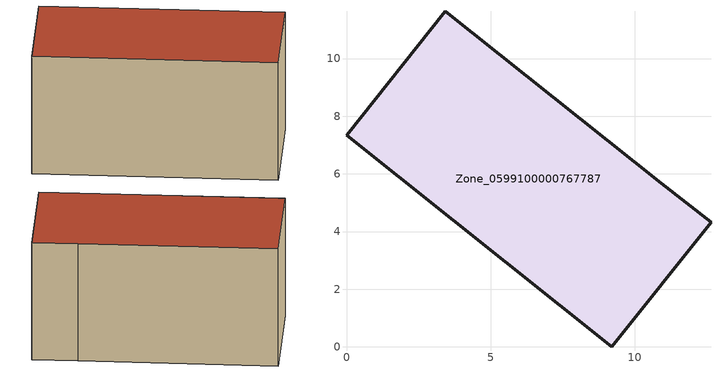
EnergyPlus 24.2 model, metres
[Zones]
Zone_0599100000767787
 floor ground (C_G): 0,7.34 3.43,11.64 10.91,5.68 12.64,4.32 9.19,0 z0.29
 wall outside (C_F): 3.43,11.64 0,7.34 9.19,0 12.64,4.32 10.91,5.68 3.43,11.64 z0.29:6.5
 roof outside (C_R): 12.64,4.32 10.91,5.68 3.43,11.64 0,7.34 9.19,0 z6.5
[BUILDING]
Pand.0599100000767787: North Axis=0; Terrain=City; Loads Convergence Tolerance Value=0.04; Temperature Convergence Tolerance Value=0.4; Solar Distribution=FullExterior; Maximum Number of Warmup Days=25; Minimum Number of Warmup Days=1
[Site:Location]
Rotterdam.The.Hague.AP_ZH_NLD Design_Conditions: Latitude=51.96; Longitude=4.45; Time Zone=1; Elevation=-4.5
[SITE:GROUNDTEMPERATURE:BUILDINGSURFACE]
18, 18, 18, 18, 18, 18, 18, 18, 18, 18, 18, 18
[MATERIAL] Thermal Absorptance=0.9; Solar Absorptance=0.7; Visible Absorptance=0.7
Name | Roughness | Thickness | Conductivity | Density | Specific Heat
G.TC.2006-2014 | MediumSmooth | 0.15 | 0.06 | 540 | 1210
F.TC.2006-2014 | Rough | 0.3 | 0.12 | 1920 | 840
R.TC.2006-2014 | MediumRough | 0.2 | 0.08 | 1500 | 1000
[CONSTRUCTION]
C_G: G.TC.2006-2014
C_F: F.TC.2006-2014
C_R: R.TC.2006-2014
[ZONE]
Zone_0599100000767787: Type=1; Multiplier=1; Ceiling Height=Autocalculate; Volume=Autocalculate; Floor Area=autocalculate; Part of Total Floor Area=Yes
[ZONEINFILTRATION:DESIGNFLOWRATE]
Infil_Zone_0599100000767787: Zone or ZoneList or Space or SpaceList=Zone_0599100000767787; Schedule=AlwaysOn; Design Flow Rate Calculation Method=Flow/Area; Flow Rate per Floor Area=0.0015; Constant Term Coefficient=1; Temperature Term Coefficient=0; Velocity Term Coefficient=0; Velocity Squared Term Coefficient=0
[HVACTEMPLATE:ZONE:IDEALLOADSAIRSYSTEM]
Zone_0599100000767787: Maximum Heating Supply Air Temperature=50; Minimum Cooling Supply Air Temperature=13; Maximum Heating Supply Air Humidity Ratio=0.0156; Minimum Cooling Supply Air Humidity Ratio=0.0077; Heating Limit=NoLimit; Cooling Limit=NoLimit; Dehumidification Control Type=ConstantSensibleHeatRatio; Cooling Sensible Heat Ratio=0.7; Dehumidification Setpoint=60; Humidification Control Type=None; Humidification Setpoint=30; Outdoor Air Method=None; Outdoor Air Flow Rate per Person=0.00944; Outdoor Air Flow Rate per Zone Floor Area=0; Outdoor Air Flow Rate per Zone=0; Demand Controlled Ventilation Type=None; Outdoor Air Economizer Type=NoEconomizer; Heat Recovery Type=None; Sensible Heat Recovery Effectiveness=0.7; Latent Heat Recovery Effectiveness=0.65
[ZONECONTROL:THERMOSTAT]
ThermostatControl_Zone_0599100000767787: Zone or ZoneList=Zone_0599100000767787; Control Type Schedule=DualSetpointControlType; Control 1=Thermostat_Zone_0599100000767787; Temperature Difference Between Cutout And Setpoint=0
[THERMOSTATSETPOINT:DUALSETPOINT]
Thermostat_Zone_0599100000767787: Heating Setpoint Temperature Schedule=HeatingSetpoint_Zone_0599100000767787; Cooling Setpoint Temperature Schedule=CoolingSetpoint_Zone_0599100000767787
[SCHEDULE:COMPACT]
HeatingSetpoint_Zone_0599100000767787: Through: 12/31, For: AllDays, Until: 24:00, 21
CoolingSetpoint_Zone_0599100000767787: Through: 12/31, For: AllDays, Until: 24:00, 24
DualSetpointControlType: Through: 12/31, For: AllDays, Until: 24:00, 4
AlwaysOn: Through: 12/31, For: AllDays, Until: 24:00, 1
